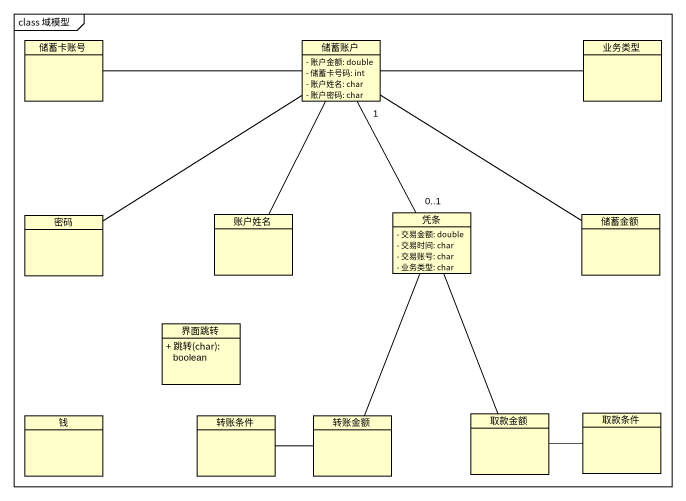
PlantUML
@startuml
mainframe class 域模型
hide circle
hide empty members
skinparam classAttributeIconSize 0
class 储蓄卡账号
class 储蓄账户 {
  - 账户金额: double
  - 储蓄卡号码: int
  - 账户姓名: char
  - 账户密码: char
}
class 业务类型
class 密码
class 账户姓名
class 凭条 {
  - 交易金额: double
  - 交易时间: char
  - 交易账号: char
  - 业务类型: char
}
class 储蓄金额
class 界面跳转 {
  + 跳转(char): boolean
}
class 取款金额
class 取款条件
class 钱
class 转账条件
class 转账金额
储蓄账户 -left- 储蓄卡账号
储蓄账户 -right- 业务类型
储蓄账户 -- 密码
储蓄账户 -- 账户姓名
储蓄账户 "1" -- "0..1" 凭条
储蓄账户 -- 储蓄金额
凭条 -- 取款金额
凭条 -- 转账金额
取款金额 -right- 取款条件
转账条件 -right- 转账金额
@enduml
